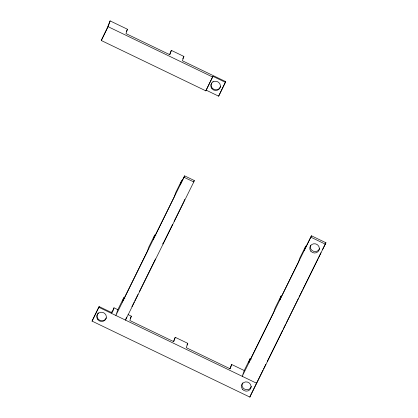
<?xml version="1.0" encoding="UTF-8"?>
<svg xmlns="http://www.w3.org/2000/svg" width="418" height="418" viewBox="0 0 418 418"><rect width="100%" height="100%" fill="white"/><g stroke="black" fill="none" stroke-linecap="round" stroke-linejoin="round"><path stroke-width="0.63" d="M212.945 76.327L205.87 90.863L101.281 40.504L107.238 28.006L110.101 20.9L127.464 29.26L125.97 33.602L169.865 54.737L171.359 50.395L183.899 56.435L182.405 60.777L225.715 81.63L218.635 96.166L206.121 90.142L212.945 76.327L225.464 82.351M101.281 40.504L108.105 26.689L110.101 20.9M169.431 54.784L171.359 50.395M251.296 359.114L250.136 358.555L248.642 362.897L273.68 312.241L275.175 307.899L281.095 295.928L279.6 300.27L298.353 262.326L299.847 257.99L305.762 246.014L304.267 250.356L311.462 235.799L325.935 242.764L249.87 397.1L92.064 321.118L99.144 306.577L111.658 312.607L111.909 311.88L112.494 312.162L113.989 307.82L117.845 309.681L115.854 315.47L184.636 175.868L194.281 180.513L193.785 181.961L125.499 320.115L126.56 317.037M92.064 321.118L99.144 306.577M112.061 312.215L113.989 307.82M124.925 298.264L123.765 297.705L122.27 302.047L147.308 251.39L148.803 247.054L154.717 235.078L155.877 235.637M154.717 235.078L153.223 239.42L174.254 196.873L175.748 192.531L181.663 180.56L180.168 184.902L184.636 175.868M205.87 90.863L206.121 90.142M128.044 314.592L131.351 316.18L129.857 320.522L173.752 341.658L175.246 337.316L187.786 343.356L186.292 347.698L230.187 368.833L231.682 364.491L244.222 370.531L242.226 376.315L311.462 235.799M163.433 242.435L162.874 244.065L172.665 224.247M218.635 96.166L225.715 81.63M184.087 200.974L184.646 199.349M173.318 341.71L175.246 337.316M229.754 368.88L231.682 364.491M249.87 397.1L250.366 395.653M126.372 31.47L127.464 29.26M182.807 58.645L183.899 56.435M111.34 313.035L111.909 311.88M117.845 309.681L123.765 297.705M131.916 306.692L134.22 302.036M134.795 300.871L137.961 294.465M139.398 291.555L155.517 258.946M174.107 221.336L183.899 201.518M193.722 181.642L194.281 180.513M130.259 318.396L131.351 316.18M186.966 345.012L187.786 343.356M244.222 370.531L250.136 358.555M250.654 395.078L262.974 370.149M263.549 368.984L265.858 364.308M267.306 361.387L282.61 330.419M283.19 329.248L285.499 324.572M286.079 323.401L298.499 298.28M299.074 297.109L302.251 290.682M302.831 289.512L318.135 258.543M318.715 257.373L321.024 252.697M322.466 249.776L325.935 242.764M108.105 26.689L212.699 77.048M310.966 237.246L325.434 244.211M184.134 177.316L193.785 181.961M98.894 307.303L256.699 383.285M319.551 248.668A4.823 4.619 19 0 1 313.369 251.223A4.823 4.619 19 0 1 310.564 245.178M251.411 386.389A4.823 4.619 19 0 1 245.084 389.372A4.823 4.619 19 0 1 242.471 382.904M106.318 317.868A4.823 4.619 19 0 1 99.259 319.979A4.823 4.619 19 0 1 98.371 312.81M220.516 86.463A4.823 4.619 19 0 1 214.183 89.447A4.823 4.619 19 0 1 211.576 82.978M212.788 81.515A4.823 4.619 19 0 1 213.18 81.238M97.864 319.697A4.823 4.619 19 0 0 106.067 318.594A4.823 4.619 19 0 0 100.79 312.246A4.823 4.619 19 0 0 97.864 319.697M310.851 251.218A4.823 4.619 19 0 0 319.054 250.116A4.823 4.619 19 0 0 313.777 243.772A4.823 4.619 19 0 0 310.851 251.218M242.565 389.372A4.823 4.619 19 0 0 250.769 388.27A4.823 4.619 19 0 0 245.491 381.921A4.823 4.619 19 0 0 242.565 389.372M211.916 88.721A4.823 4.619 19 0 0 220.119 87.618A4.823 4.619 19 0 0 214.842 81.27A4.823 4.619 19 0 0 211.916 88.721"/></g></svg>
